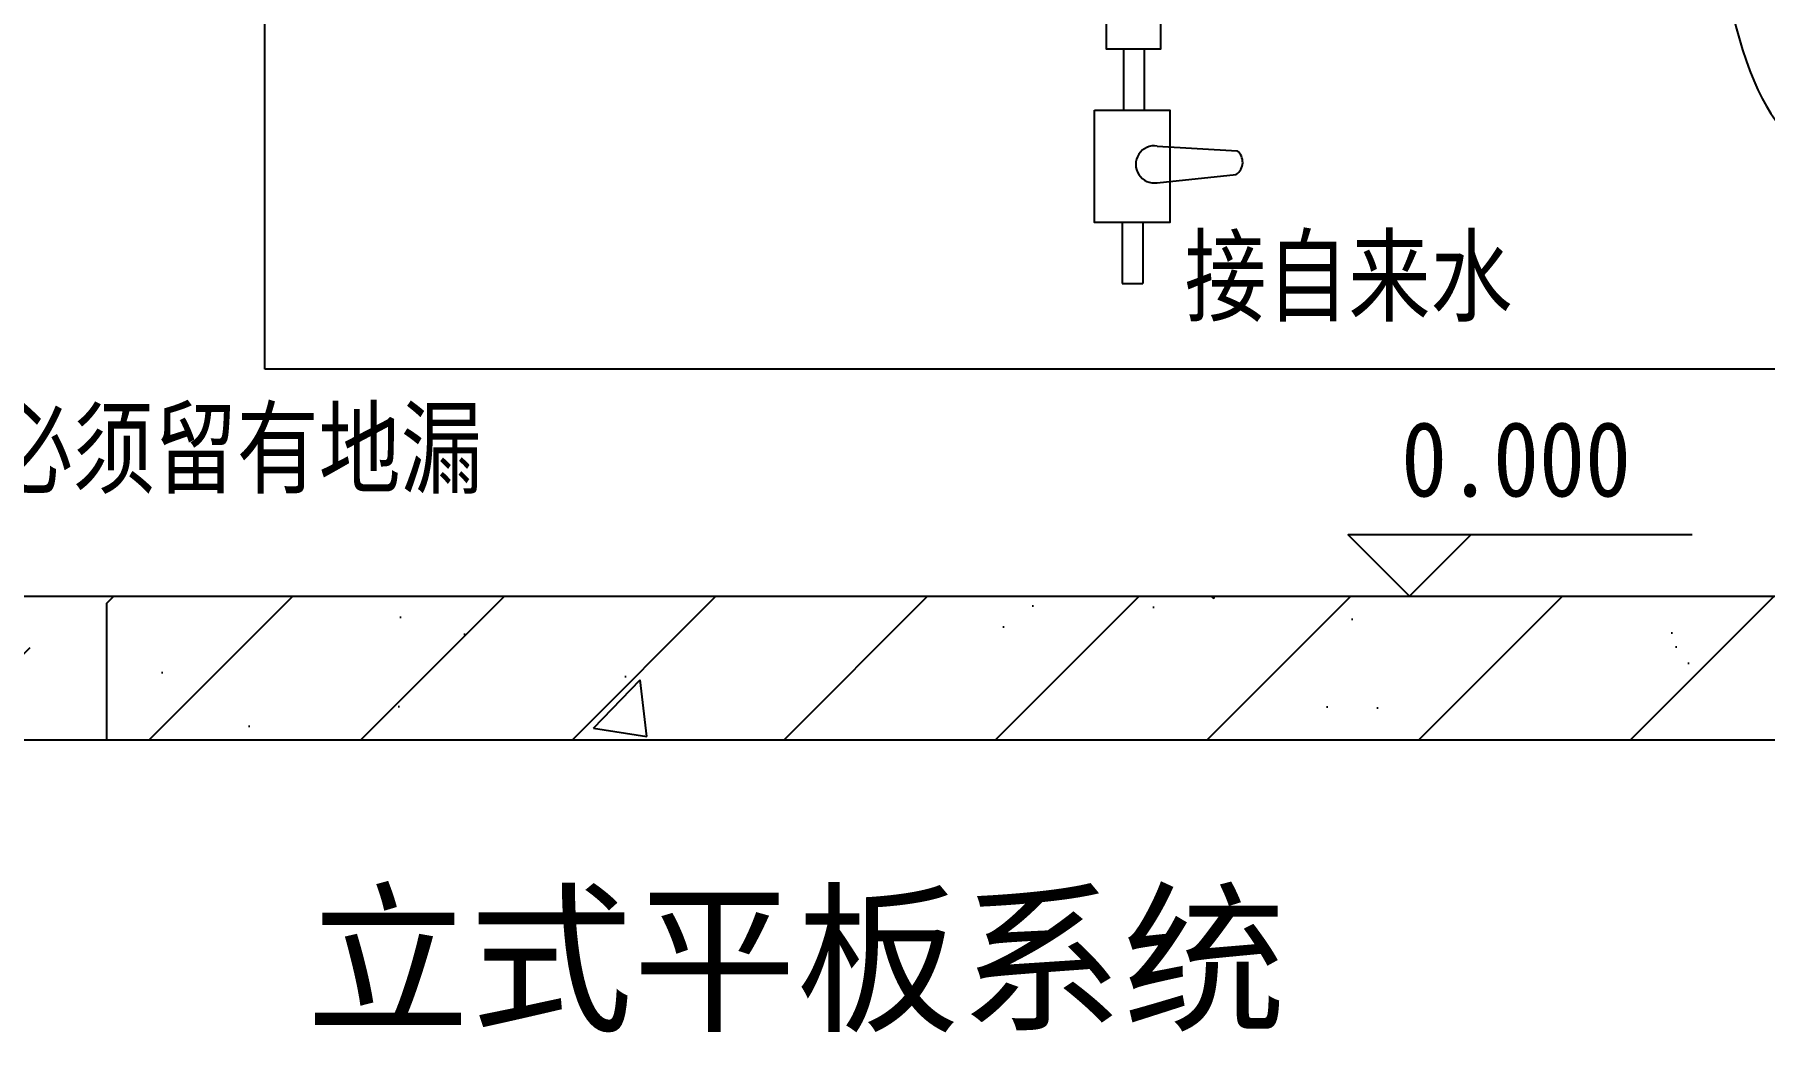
# Model space of a CAD drawing. Extents: x 27938 to 1507990, y 110129 to 923079.
# Drawn here: x 478687 to 489091, y 441036 to 447037 of the extents above; entities that cross this region are included whole.
import ezdxf

# ---------------------------------------------------------------- set-up
doc = ezdxf.new("R2010")
doc.units = 0
doc.header["$LTSCALE"] = 1000
doc.header["$MEASUREMENT"] = 0
doc.linetypes.add('DASH', pattern=[0.35, 0.25, -0.1])
for name, color, linetype in [('AXIS', 3, 'Continuous'), ('TWT_TEXT', 7, 'Continuous'), ('太阳能', 252, 'Continuous'), ('实线层', 7, 'Continuous')]:
    doc.layers.add(name, color=color, linetype=linetype)
doc.layers.add('文字层', color=7, linetype='Continuous', lineweight=9)
doc.styles.add('_TWT_DIM', font='', dxfattribs={"width": 0.8, "height": 3.5})
doc.styles.get("Standard").update_dxf_attribs({"font": 'gbenor.shx', "bigfont": 'gbcbig.shx'})
doc.styles.get('_TWT_DIM').set_extended_font_data('FangSong_GB2312')

msp = doc.modelspace()

# ---------------------------------------------------------------- hatches: boundary and pattern name
at = {"layer": '实线层', "lineweight": -2}
h = msp.add_hatch(dxfattribs=at)
h.set_pattern_fill('钢筋混凝土', color=256, scale=360)
h.set_pattern_definition([(45, (310991.5, 355869.1), (-636.396, 636.396), []), (50, (310991.5, 355869), (2582.137, -225.908), [270, -2970]), (355, (310991.5, 355869), (-499.505, 2707.89), [216, -2376]), (100.4514, (311206.7, 355850.3), (2082.634, 2481.982), [229.465, -2524.11]), (46.1842, (310991.5, 356589), (3842.07, -595.87), [405, -4455]), (96.6356, (311311.7, 356539.4), (3364.786, 3506.824), [344.2, -3786.17]), (351.1842, (310991.5, 356589), (3364.78, 3506.83), [324, -3564]), (21, (311351.5, 356409), (2148.865, -1449.428), [270, -2970]), (326, (311351.5, 356409), (875.935, 2610.54), [216, -2376]), (71.4514, (311530.6, 356288.3), (3024.8, 1161.11), [229.465, -2524.11]), (37.5, (310991.5, 355869.1), (43.7755, 1198.418), [0, -2347.2, 0, -2412, 0, -2385]), (7.5, (310991.5, 355869.1), (947.05, 1419.882), [0, -1375.2, 0, -2293.2, 0, -909]), (327.5, (310188.7, 355869.1), (1921.761, -81.1975), [0, -900, 0, -2808, 0, -3726]), (317.5, (309828.7, 355869.1), (2099.47, 360.378), [0, -1170, 0, -1864.8, 0, -2646])])
h.paths.add_polyline_path([(478659.6, 443614.6), (478615.3, 443658.5), (477201, 443658.5), (477201, 442793.1), (478659.6, 442793.1)])
h.paths.add_polyline_path([(479163, 443658.5), (479118.7, 443614.6), (479118.7, 442793.1), (490697.5, 442793.1), (490697.5, 443658.5)])

# ---------------------------------------------------------------- linework, layer by layer
at = {"color": 0, "linetype": 'ByBlock', "lineweight": -3, "ltscale": 0.3}
msp.add_lwpolyline([(477201, 443658.5), (490697.5, 443658.5), (490697.5, 442793.1), (477201, 442793.1)], dxfattribs=at)
at = {"layer": 'AXIS', "color": 0, "lineweight": -3}
msp.add_lwpolyline([(488657.1, 444028), (486587.4, 444028), (486956.9, 443658.5), (487326.4, 444028)], dxfattribs=at)
at = {"layer": '太阳能', "color": 0, "linetype": 'ByBlock', "lineweight": -3, "ltscale": 100}
for p, q in [((485235.9, 446949.6), (485235.9, 446583.6)), ((485360.2, 446949.6), (485360.2, 446583.6)), ((485439, 446367), (485920, 446338.3)), ((485439, 446146.1), (485914, 446196.1)), ((485228.2, 445906.5), (485228.2, 445540.6)), ((485352.5, 445906.5), (485352.5, 445540.6)), ((485228.2, 445540.6), (485352.5, 445540.6))]:
    msp.add_line(p, q, dxfattribs=at)
at = {"layer": '太阳能', "color": 0, "linetype": 'DASH', "lineweight": -3, "ltscale": 400}
msp.add_lwpolyline([(480071.9, 454059.9), (490697.5, 454059.9), (490697.5, 445024.2), (480071.9, 445024.2)], close=True, dxfattribs=at)
at = {"layer": '太阳能', "color": 0, "linetype": 'ByBlock', "lineweight": -3, "ltscale": 100}
msp.add_lwpolyline([(485134.8, 447533.7), (485134.8, 447708.8), (485458.6, 447708.8), (485458.6, 446949.6), (485134.8, 446949.6), (485134.8, 447124.7)], dxfattribs=at)
msp.add_lwpolyline([(485062, 446583.6), (485515.9, 446583.6), (485515.9, 445906.5), (485062, 445906.5)], close=True, dxfattribs=at)
for centre, radius, start, end in [((485422.1, 446256.5), 111.8, 81.29072, 278.70928), ((485865.5, 446269.4), 87.8, 303.51362, 51.6911)]:
    msp.add_arc(centre, radius, start, end, dxfattribs=at)
at = {"layer": '太阳能', "color": 0, "linetype": 'ByBlock', "lineweight": -3, "ltscale": 100, "extrusion": (0, 0, -1)}
msp.add_ellipse((489418.2, 448336.9), major_axis=(-13.4, -1970.8), ratio=0.3224906, dxfattribs=at)
at = {"layer": '实线层', "lineweight": -2, "ltscale": 3}
msp.add_lwpolyline([(479163, 443658.5), (479118.7, 443614.6), (479118.7, 442793.1)], dxfattribs=at)

# ---------------------------------------------------------------- texts
at = {"layer": 'TWT_TEXT', "color": 0, "style": '_TWT_DIM', "width": 0.9}
msp.add_text('0.000', height=451.72, dxfattribs=at).set_placement((486906, 444259.2))
at = {"layer": 'TWT_TEXT', "color": 0, "insert": (477438.3, 444776.4), "char_height": 451.721, "width": 5381.35, "attachment_point": 1, "style": '_TWT_DIM'}
msp.add_mtext('{\\fFangSong|b0|i0|c134|p49;此处必须留有地漏}', dxfattribs=at)
at = {"layer": '太阳能', "color": 0, "linetype": 'ByBlock', "lineweight": -3, "ltscale": 100, "insert": (485603.6, 445811.2), "char_height": 451.721, "width": 3489.128, "attachment_point": 1, "style": '_TWT_DIM'}
msp.add_mtext('{\\fFangSong|b0|i0|c134|p49;接自来水}', dxfattribs=at)
at = {"layer": '文字层', "color": 7, "lineweight": -2, "insert": (480321.5, 441836.2), "char_height": 720, "width": 7703.946, "attachment_point": 1}
msp.add_mtext('{\\fFangSong|b0|i0|c134|p49;立式平板系统}', dxfattribs=at)

doc.saveas('drawing.dxf')
